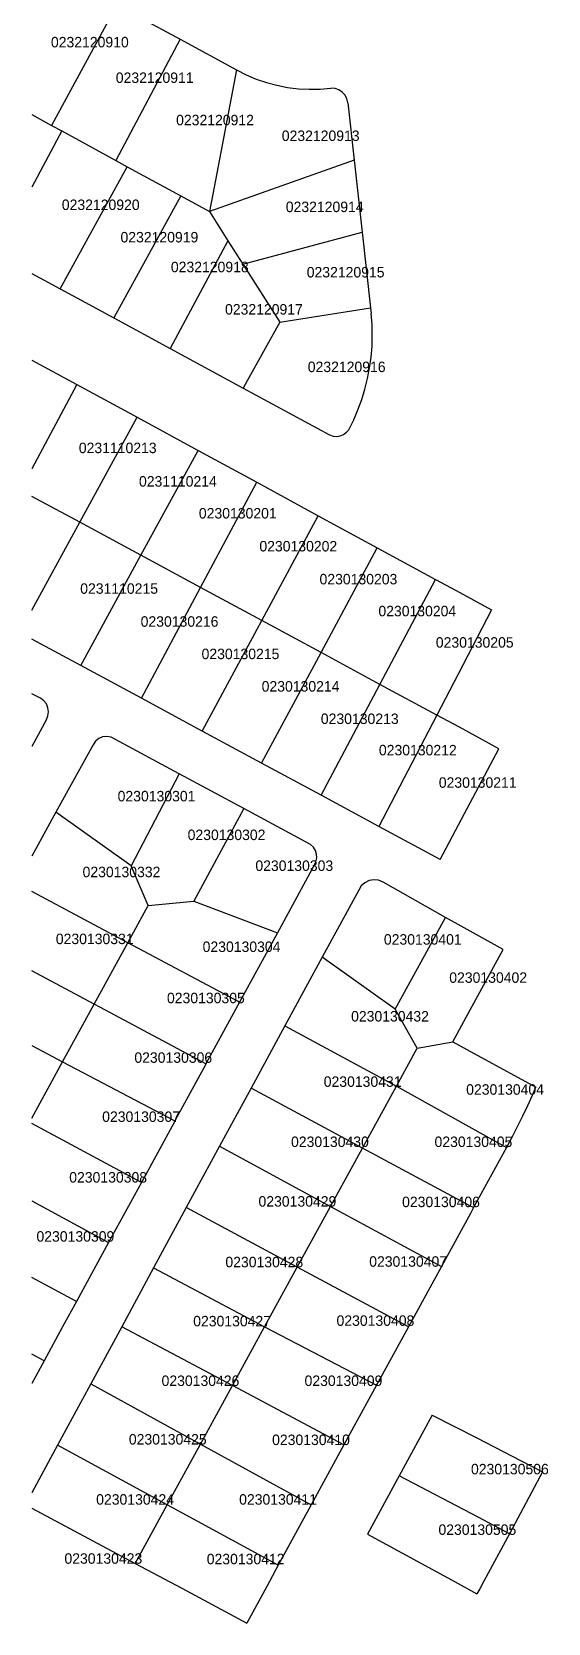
# Model space of a CAD drawing. Header units: inches. Extents: x 3124125 to 3124619, y 10094298 to 10098672.
# Drawn here: x 3124125 to 3124619, y 10094298 to 10095820 of the extents above; entities that cross this region are included whole.
import ezdxf

# ---------------------------------------------------------------- set-up
doc = ezdxf.new("R2010")
doc.units = ezdxf.units.IN
doc.header["$MEASUREMENT"] = 0
doc.layers.add('labels', color=10, linetype='Continuous')
doc.layers.add('parcels', color=10, linetype='Continuous')

msp = doc.modelspace()

# ---------------------------------------------------------------- linework, layer by layer
at = {"layer": 'parcels', "color": 7}
for p, q in [((3124206.166667, 10095845.416667), (3124143.833333, 10095730.333333)), ((3124206.166667, 10095845.416667), (3124266.666667, 10095812.75)), ((3124266.666667, 10095812.75), (3124205.166667, 10095696.916667)), ((3124266.666667, 10095812.75), (3124320.5, 10095783.416667)), ((3124320.5, 10095783.416667), (3124299.25, 10095671.416667)), ((3124427, 10095752), (3124433.083333, 10095697)), ((3124125, 10095740.75), (3124143.833333, 10095730.333333)), ((3124153.666667, 10095725.166667), (3124125, 10095671.416667)), ((3124143.833333, 10095730.333333), (3124153.666667, 10095725.166667)), ((3124153.666667, 10095725.166667), (3124205.166667, 10095696.916667)), ((3124152, 10095574.166667), (3124216.166667, 10095690.916667)), ((3124205.166667, 10095696.916667), (3124216.166667, 10095690.916667)), ((3124216.166667, 10095690.916667), (3124267.5, 10095663.166667)), ((3124433.083333, 10095697), (3124294.75, 10095648)), ((3124433.083333, 10095697), (3124440.666667, 10095628.166667)), ((3124299.25, 10095671.416667), (3124294.75, 10095648)), ((3124267.5, 10095663.166667), (3124203.333333, 10095546.333333)), ((3124267.5, 10095663.166667), (3124294.75, 10095648)), ((3124294.75, 10095648), (3124312.5, 10095620.083333)), ((3124326.75, 10095597.75), (3124440.666667, 10095628.166667)), ((3124440.666667, 10095628.166667), (3124448.75, 10095556)), ((3124312.5, 10095620.083333), (3124257.333333, 10095516.916667)), ((3124312.5, 10095620.083333), (3124326.75, 10095597.75)), ((3124326.75, 10095597.75), (3124362, 10095542.25)), ((3124125, 10095588.833333), (3124152, 10095574.166667)), ((3124152, 10095574.166667), (3124203.333333, 10095546.333333)), ((3124376, 10095544.5), (3124448.75, 10095556)), ((3124448.75, 10095556), (3124449.25, 10095550.5)), ((3124203.333333, 10095546.333333), (3124257.333333, 10095516.916667)), ((3124362, 10095542.25), (3124330.833333, 10095486.166667)), ((3124362, 10095542.25), (3124376, 10095544.5)), ((3124125, 10095505.916667), (3124167.916667, 10095482.666667)), ((3124257.333333, 10095516.916667), (3124327, 10095479.166667)), ((3124167.916667, 10095482.666667), (3124125, 10095402.083333)), ((3124167.916667, 10095482.666667), (3124225.666667, 10095451.25)), ((3124330.833333, 10095486.166667), (3124327, 10095479.166667)), ((3124327, 10095479.166667), (3124409.416667, 10095434.416667)), ((3124170.833333, 10095350.833333), (3124225.666667, 10095451.25)), ((3124225.666667, 10095451.25), (3124284, 10095419.5)), ((3124229.25, 10095319.416667), (3124284, 10095419.5)), ((3124284, 10095419.5), (3124339.916667, 10095389.166667)), ((3124286.25, 10095288.583333), (3124339.916667, 10095389.166667)), ((3124339.916667, 10095389.166667), (3124398.666667, 10095357.166667)), ((3124170.833333, 10095350.833333), (3124125, 10095375.416667)), ((3124125, 10095266.916667), (3124170.833333, 10095350.833333)), ((3124229.25, 10095319.416667), (3124170.833333, 10095350.833333)), ((3124344.75, 10095257), (3124398.666667, 10095357.166667)), ((3124398.666667, 10095357.166667), (3124455.166667, 10095326.5)), ((3124401.416667, 10095226.333333), (3124455.166667, 10095326.5)), ((3124455.166667, 10095326.5), (3124510.916667, 10095296.166667)), ((3124171.75, 10095214), (3124229.25, 10095319.416667)), ((3124286.25, 10095288.583333), (3124229.25, 10095319.416667)), ((3124457.666667, 10095195.916667), (3124510.916667, 10095296.166667)), ((3124510.916667, 10095296.166667), (3124530.583333, 10095285.5)), ((3124229.666667, 10095182.666667), (3124286.25, 10095288.583333)), ((3124344.75, 10095257), (3124286.25, 10095288.583333)), ((3124530.583333, 10095285.5), (3124564.5, 10095267.083333)), ((3124564.5, 10095267.083333), (3124532.416667, 10095205.583333)), ((3124287.833333, 10095151.25), (3124344.75, 10095257)), ((3124401.416667, 10095226.333333), (3124344.75, 10095257)), ((3124171.75, 10095214), (3124125, 10095239.25)), ((3124229.666667, 10095182.666667), (3124171.75, 10095214)), ((3124344.666667, 10095120.583333), (3124401.416667, 10095226.333333)), ((3124457.666667, 10095195.916667), (3124401.416667, 10095226.333333)), ((3124532.416667, 10095205.583333), (3124512.083333, 10095166.5)), ((3124133.416667, 10095182.666667), (3124125, 10095186.833333)), ((3124401.416667, 10095089.916667), (3124457.666667, 10095195.916667)), ((3124512.083333, 10095166.5), (3124457.666667, 10095195.916667)), ((3124287.833333, 10095151.25), (3124229.666667, 10095182.666667)), ((3124138.916667, 10095162.166667), (3124125, 10095136.5)), ((3124512.083333, 10095166.5), (3124456.583333, 10095060.083333)), ((3124533.666667, 10095154.833333), (3124512.083333, 10095166.5)), ((3124571.416667, 10095134.333333), (3124533.666667, 10095154.833333)), ((3124183.666667, 10095137.916667), (3124147.916667, 10095073.666667)), ((3124265.916667, 10095110.416667), (3124204.416667, 10095143.416667)), ((3124344.666667, 10095120.583333), (3124287.833333, 10095151.25)), ((3124535.75, 10095066.833333), (3124571.416667, 10095134.333333)), ((3124265.916667, 10095110.416667), (3124219.916667, 10095022.416667)), ((3124327.666667, 10095077.166667), (3124265.916667, 10095110.416667)), ((3124401.416667, 10095089.916667), (3124344.666667, 10095120.583333)), ((3124327.666667, 10095077.166667), (3124279.916667, 10094988.416667)), ((3124391.416667, 10095042.916667), (3124327.666667, 10095077.166667)), ((3124456.583333, 10095060.083333), (3124401.416667, 10095089.916667)), ((3124147.916667, 10095073.666667), (3124125, 10095031.5)), ((3124219.916667, 10095022.416667), (3124147.916667, 10095073.666667)), ((3124515.416667, 10095028.333333), (3124535.75, 10095066.833333)), ((3124515.416667, 10095028.333333), (3124456.583333, 10095060.083333)), ((3124236.166667, 10094984.416667), (3124219.916667, 10095022.416667)), ((3124394.916667, 10095022.916667), (3124359.666667, 10094958.166667)), ((3124520.5, 10094973.083333), (3124460.666667, 10095006.666667)), ((3124216.75, 10094948.833333), (3124125, 10094997.666667)), ((3124236.166667, 10094984.416667), (3124279.916667, 10094988.416667)), ((3124279.916667, 10094988.416667), (3124359.666667, 10094958.166667)), ((3124437.666667, 10094999.166667), (3124402.416667, 10094935.166667)), ((3124216.75, 10094948.833333), (3124236.166667, 10094984.416667)), ((3124472.416667, 10094885.416667), (3124520.5, 10094973.083333)), ((3124538.166667, 10094963.166667), (3124520.5, 10094973.083333)), ((3124359.666667, 10094958.166667), (3124323.583333, 10094892)), ((3124575.416667, 10094942.25), (3124538.166667, 10094963.166667)), ((3124184.666667, 10094890.166667), (3124216.75, 10094948.833333)), ((3124323.583333, 10094892), (3124216.75, 10094948.833333)), ((3124540.166667, 10094877.583333), (3124575.416667, 10094942.25)), ((3124402.416667, 10094935.166667), (3124366.75, 10094869.333333)), ((3124472.416667, 10094885.416667), (3124402.416667, 10094935.166667)), ((3124184.666667, 10094890.166667), (3124125, 10094922)), ((3124154.416667, 10094834.916667), (3124184.666667, 10094890.166667)), ((3124190.75, 10094886.833333), (3124184.666667, 10094890.166667)), ((3124291.416667, 10094832.916667), (3124190.75, 10094886.833333)), ((3124323.583333, 10094892), (3124291.416667, 10094832.916667)), ((3124493.416667, 10094847.916667), (3124472.416667, 10094885.416667)), ((3124366.75, 10094869.333333), (3124334.5, 10094809.75)), ((3124366.75, 10094869.333333), (3124473.583333, 10094811.666667)), ((3124527.416667, 10094854.166667), (3124540.166667, 10094877.583333)), ((3124125, 10094850.416667), (3124154.416667, 10094834.916667)), ((3124493.416667, 10094847.916667), (3124527.416667, 10094854.166667)), ((3124527.416667, 10094854.166667), (3124540.916667, 10094846.75)), ((3124125, 10094781), (3124154.416667, 10094834.916667)), ((3124154.416667, 10094834.916667), (3124261.75, 10094778.5)), ((3124473.583333, 10094811.666667), (3124493.416667, 10094847.916667)), ((3124540.916667, 10094846.75), (3124606.75, 10094810.75)), ((3124334.5, 10094809.75), (3124304.416667, 10094754.25)), ((3124441.083333, 10094752.5), (3124334.5, 10094809.75)), ((3124441.083333, 10094752.5), (3124473.583333, 10094811.666667)), ((3124473.583333, 10094811.666667), (3124542.666667, 10094773.25)), ((3124229.666667, 10094719.666667), (3124125, 10094775.833333)), ((3124542.666667, 10094773.25), (3124578.833333, 10094753.083333)), ((3124304.416667, 10094754.25), (3124272.666667, 10094695.5)), ((3124304.416667, 10094754.25), (3124410.5, 10094696.75)), ((3124410.5, 10094696.75), (3124441.083333, 10094752.5)), ((3124544.416667, 10094697), (3124441.083333, 10094752.5)), ((3124578.833333, 10094753.083333), (3124547.25, 10094695.5)), ((3124579.666667, 10094754.666667), (3124578.833333, 10094753.083333)), ((3124229.666667, 10094719.666667), (3124198.333333, 10094662.083333)), ((3124125, 10094702), (3124198.333333, 10094662.083333)), ((3124378.583333, 10094638.583333), (3124410.5, 10094696.75)), ((3124410.5, 10094696.75), (3124516.5, 10094639.25)), ((3124547.25, 10094695.5), (3124544.416667, 10094697)), ((3124272.666667, 10094695.5), (3124241.416667, 10094637.833333)), ((3124378.583333, 10094638.583333), (3124272.666667, 10094695.5)), ((3124544.583333, 10094690.666667), (3124516.5, 10094639.25)), ((3124547.25, 10094695.5), (3124544.583333, 10094690.666667)), ((3124198.333333, 10094662.083333), (3124167.75, 10094605.916667)), ((3124241.416667, 10094637.833333), (3124210.916667, 10094581.416667)), ((3124241.416667, 10094637.833333), (3124347.5, 10094581.416667)), ((3124347.5, 10094581.416667), (3124378.583333, 10094638.583333)), ((3124484.916667, 10094581.416667), (3124378.583333, 10094638.583333)), ((3124516.5, 10094639.25), (3124484.916667, 10094581.416667)), ((3124167.75, 10094605.916667), (3124125, 10094628.75)), ((3124167.75, 10094605.916667), (3124154.416667, 10094581.416667)), ((3124154.416667, 10094581.416667), (3124136.833333, 10094549.083333)), ((3124210.916667, 10094581.416667), (3124181.333333, 10094526.916667)), ((3124316.75, 10094525.5), (3124210.916667, 10094581.416667)), ((3124316.75, 10094525.5), (3124347.5, 10094581.416667)), ((3124347.5, 10094581.416667), (3124454.416667, 10094525.666667)), ((3124484.916667, 10094581.416667), (3124454.416667, 10094525.666667)), ((3124136.833333, 10094549.083333), (3124125, 10094555.416667)), ((3124136.833333, 10094549.083333), (3124125, 10094527.416667)), ((3124181.333333, 10094526.916667), (3124149.5, 10094468.25)), ((3124181.333333, 10094526.916667), (3124286.083333, 10094469.416667)), ((3124286.083333, 10094469.416667), (3124316.75, 10094525.5)), ((3124423.333333, 10094468.666667), (3124316.75, 10094525.5)), ((3124454.416667, 10094525.666667), (3124423.333333, 10094468.666667)), ((3124507.583333, 10094497.166667), (3124476.25, 10094439)), ((3124507.583333, 10094497.166667), (3124549.666667, 10094475.583333)), ((3124149.5, 10094468.25), (3124125, 10094422.916667)), ((3124254.25, 10094411.333333), (3124149.5, 10094468.25)), ((3124254.25, 10094411.333333), (3124286.083333, 10094469.416667)), ((3124286.083333, 10094469.416667), (3124392, 10094411.25)), ((3124423.333333, 10094468.666667), (3124392, 10094411.25)), ((3124549.666667, 10094475.583333), (3124601.916667, 10094448.666667)), ((3124476.25, 10094439), (3124445.916667, 10094383.166667)), ((3124551.5, 10094399.5), (3124476.25, 10094439)), ((3124613.25, 10094442.833333), (3124581.5, 10094383.75)), ((3124601.916667, 10094448.666667), (3124613.25, 10094442.833333)), ((3124125, 10094408.25), (3124223.666667, 10094355.333333)), ((3124223.666667, 10094355.333333), (3124254.25, 10094411.333333)), ((3124360.583333, 10094353.583333), (3124254.25, 10094411.333333)), ((3124392, 10094411.25), (3124360.583333, 10094353.583333)), ((3124581.5, 10094383.75), (3124551.5, 10094399.5)), ((3124445.916667, 10094383.166667), (3124529.583333, 10094337.583333)), ((3124581.5, 10094383.75), (3124557, 10094338.25)), ((3124223.666667, 10094355.333333), (3124268.25, 10094331.5)), ((3124360.583333, 10094353.583333), (3124349.583333, 10094333.333333)), ((3124268.25, 10094331.5), (3124330.416667, 10094298.166667)), ((3124349.583333, 10094333.333333), (3124330.416667, 10094298.166667)), ((3124529.583333, 10094337.583333), (3124550.5, 10094326.25)), ((3124553.083333, 10094331), (3124550.5, 10094326.25)), ((3124557, 10094338.25), (3124553.083333, 10094331))]:
    msp.add_line(p, q, dxfattribs=at)
for points in [[(3124320.5, 10095783.416667), (3124329.833333, 10095778.75), (3124339.416667, 10095774.75), (3124349.25, 10095771.416667), (3124359.25, 10095768.75), (3124369.5, 10095766.75), (3124379.75, 10095765.5), (3124390.166667, 10095764.916667), (3124400.5, 10095765.083333), (3124410.916667, 10095765.916667)], [(3124427, 10095752), (3124426.166667, 10095755.833333), (3124424.416667, 10095759.333333), (3124421.75, 10095762.25), (3124418.5, 10095764.416667), (3124414.833333, 10095765.666667), (3124410.916667, 10095765.916667)], [(3124428, 10095439.416667), (3124432.666667, 10095448.75), (3124436.75, 10095458.333333), (3124440.416667, 10095468.166667), (3124443.416667, 10095478.083333), (3124446, 10095488.25), (3124447.916667, 10095498.5), (3124449.333333, 10095508.833333), (3124450.166667, 10095519.25), (3124450.416667, 10095529.666667), (3124450.166667, 10095540.083333), (3124449.25, 10095550.5)], [(3124409.416667, 10095434.416667), (3124413.083333, 10095433.083333), (3124416.5, 10095433), (3124419.833333, 10095433.583333), (3124422.916667, 10095434.916667), (3124425.75, 10095436.916667), (3124428, 10095439.416667)], [(3124138.916667, 10095162.166667), (3124140.416667, 10095165.75), (3124140.916667, 10095169.666667), (3124140.416667, 10095173.583333), (3124138.916667, 10095177.166667), (3124136.5, 10095180.25), (3124133.416667, 10095182.666667)], [(3124204.416667, 10095143.416667), (3124200.833333, 10095145.333333), (3124196.75, 10095146.166667), (3124192.666667, 10095145.75), (3124188.916667, 10095144.083333), (3124185.833333, 10095141.416667), (3124183.666667, 10095137.916667)], [(3124394.916667, 10095022.916667), (3124396.583333, 10095026.25), (3124397.333333, 10095029.916667), (3124397.166667, 10095033.583333), (3124396.083333, 10095037.166667), (3124394.083333, 10095040.333333), (3124391.416667, 10095042.916667)], [(3124460.666667, 10095006.666667), (3124456.5, 10095008.5), (3124451.916667, 10095009.083333), (3124447.416667, 10095008.333333), (3124443.25, 10095006.25), (3124439.916667, 10095003.166667), (3124437.666667, 10094999.166667)], [(3124291.416667, 10094832.916667), (3124290.916667, 10094832), (3124261.75, 10094778.5)], [(3124579.666667, 10094754.666667), (3124584.75, 10094764.166667), (3124589.666667, 10094773.75), (3124594.416667, 10094783.416667), (3124599, 10094793.083333), (3124603.416667, 10094802.916667), (3124606.75, 10094810.75)], [(3124261.75, 10094778.5), (3124260.916667, 10094777), (3124229.666667, 10094719.666667)]]:
    msp.add_lwpolyline(points, dxfattribs=at)

# ---------------------------------------------------------------- texts
at = {"layer": 'labels', "color": 7}
for s, p in [('0232120910', (3124143.25, 10095805)), ('0232120911', (3124205.25, 10095771)), ('0232120912', (3124262.916667, 10095730.5)), ('0232120913', (3124363.916667, 10095715.5)), ('0232120920', (3124153.666667, 10095649.5)), ('0232120914', (3124367.75, 10095647.5)), ('0232120919', (3124209.75, 10095618.5)), ('0232120918', (3124257.916667, 10095590)), ('0232120915', (3124387.75, 10095585)), ('0232120917', (3124309.666667, 10095549.5)), ('0232120916', (3124388.75, 10095494.5)), ('0231110213', (3124169.916667, 10095417)), ('0231110214', (3124227.416667, 10095385)), ('0230130201', (3124284.666667, 10095354.5)), ('0230130202', (3124342.5, 10095323)), ('0231110215', (3124171.25, 10095282.5)), ('0230130203', (3124400, 10095291.5)), ('0230130216', (3124229, 10095251)), ('0230130204', (3124456.25, 10095261)), ('0230130215', (3124287.25, 10095220)), ('0230130205', (3124511.166667, 10095231)), ('0230130214', (3124344.666667, 10095189)), ('0230130213', (3124401.25, 10095158)), ('0230130212', (3124456.75, 10095128)), ('0230130211', (3124514, 10095097)), ('0230130301', (3124207, 10095084)), ('0230130302', (3124273.916667, 10095047)), ('0230130332', (3124173.5, 10095011.5)), ('0230130303', (3124338.666667, 10095017.5)), ('0230130331', (3124147.916667, 10094947.5)), ('0230130401', (3124461.5, 10094947)), ('0230130304', (3124288.25, 10094940)), ('0230130402', (3124524, 10094910.5)), ('0230130305', (3124254.166667, 10094891)), ('0230130432', (3124430.166667, 10094873.5)), ('0230130306', (3124223, 10094834)), ('0230130431', (3124404, 10094811)), ('0230130404', (3124540.166667, 10094803.5)), ('0230130307', (3124192.25, 10094777.5)), ('0230130430', (3124372.75, 10094753.5)), ('0230130405', (3124509.916667, 10094753.5)), ('0230130308', (3124160.75, 10094719.5)), ('0230130429', (3124341.666667, 10094696.5)), ('0230130406', (3124478.916667, 10094696)), ('0230130309', (3124129.416667, 10094663)), ('0230130428', (3124310, 10094638.5)), ('0230130407', (3124447.5, 10094639)), ('0230130427', (3124279.25, 10094582)), ('0230130408', (3124416.25, 10094582.5)), ('0230130426', (3124249, 10094525)), ('0230130409', (3124385.666667, 10094525)), ('0230130425', (3124217.75, 10094469)), ('0230130410', (3124354.666667, 10094468.5)), ('0230130506', (3124544.75, 10094440.5)), ('0230130424', (3124186.5, 10094411.5)), ('0230130411', (3124323.166667, 10094411.5)), ('0230130505', (3124513.666667, 10094382.583333)), ('0230130423', (3124156.166667, 10094355)), ('0230130412', (3124292.166667, 10094354.5))]:
    msp.add_text(s, height=10, dxfattribs=at).set_placement(p)

doc.saveas('drawing.dxf')
